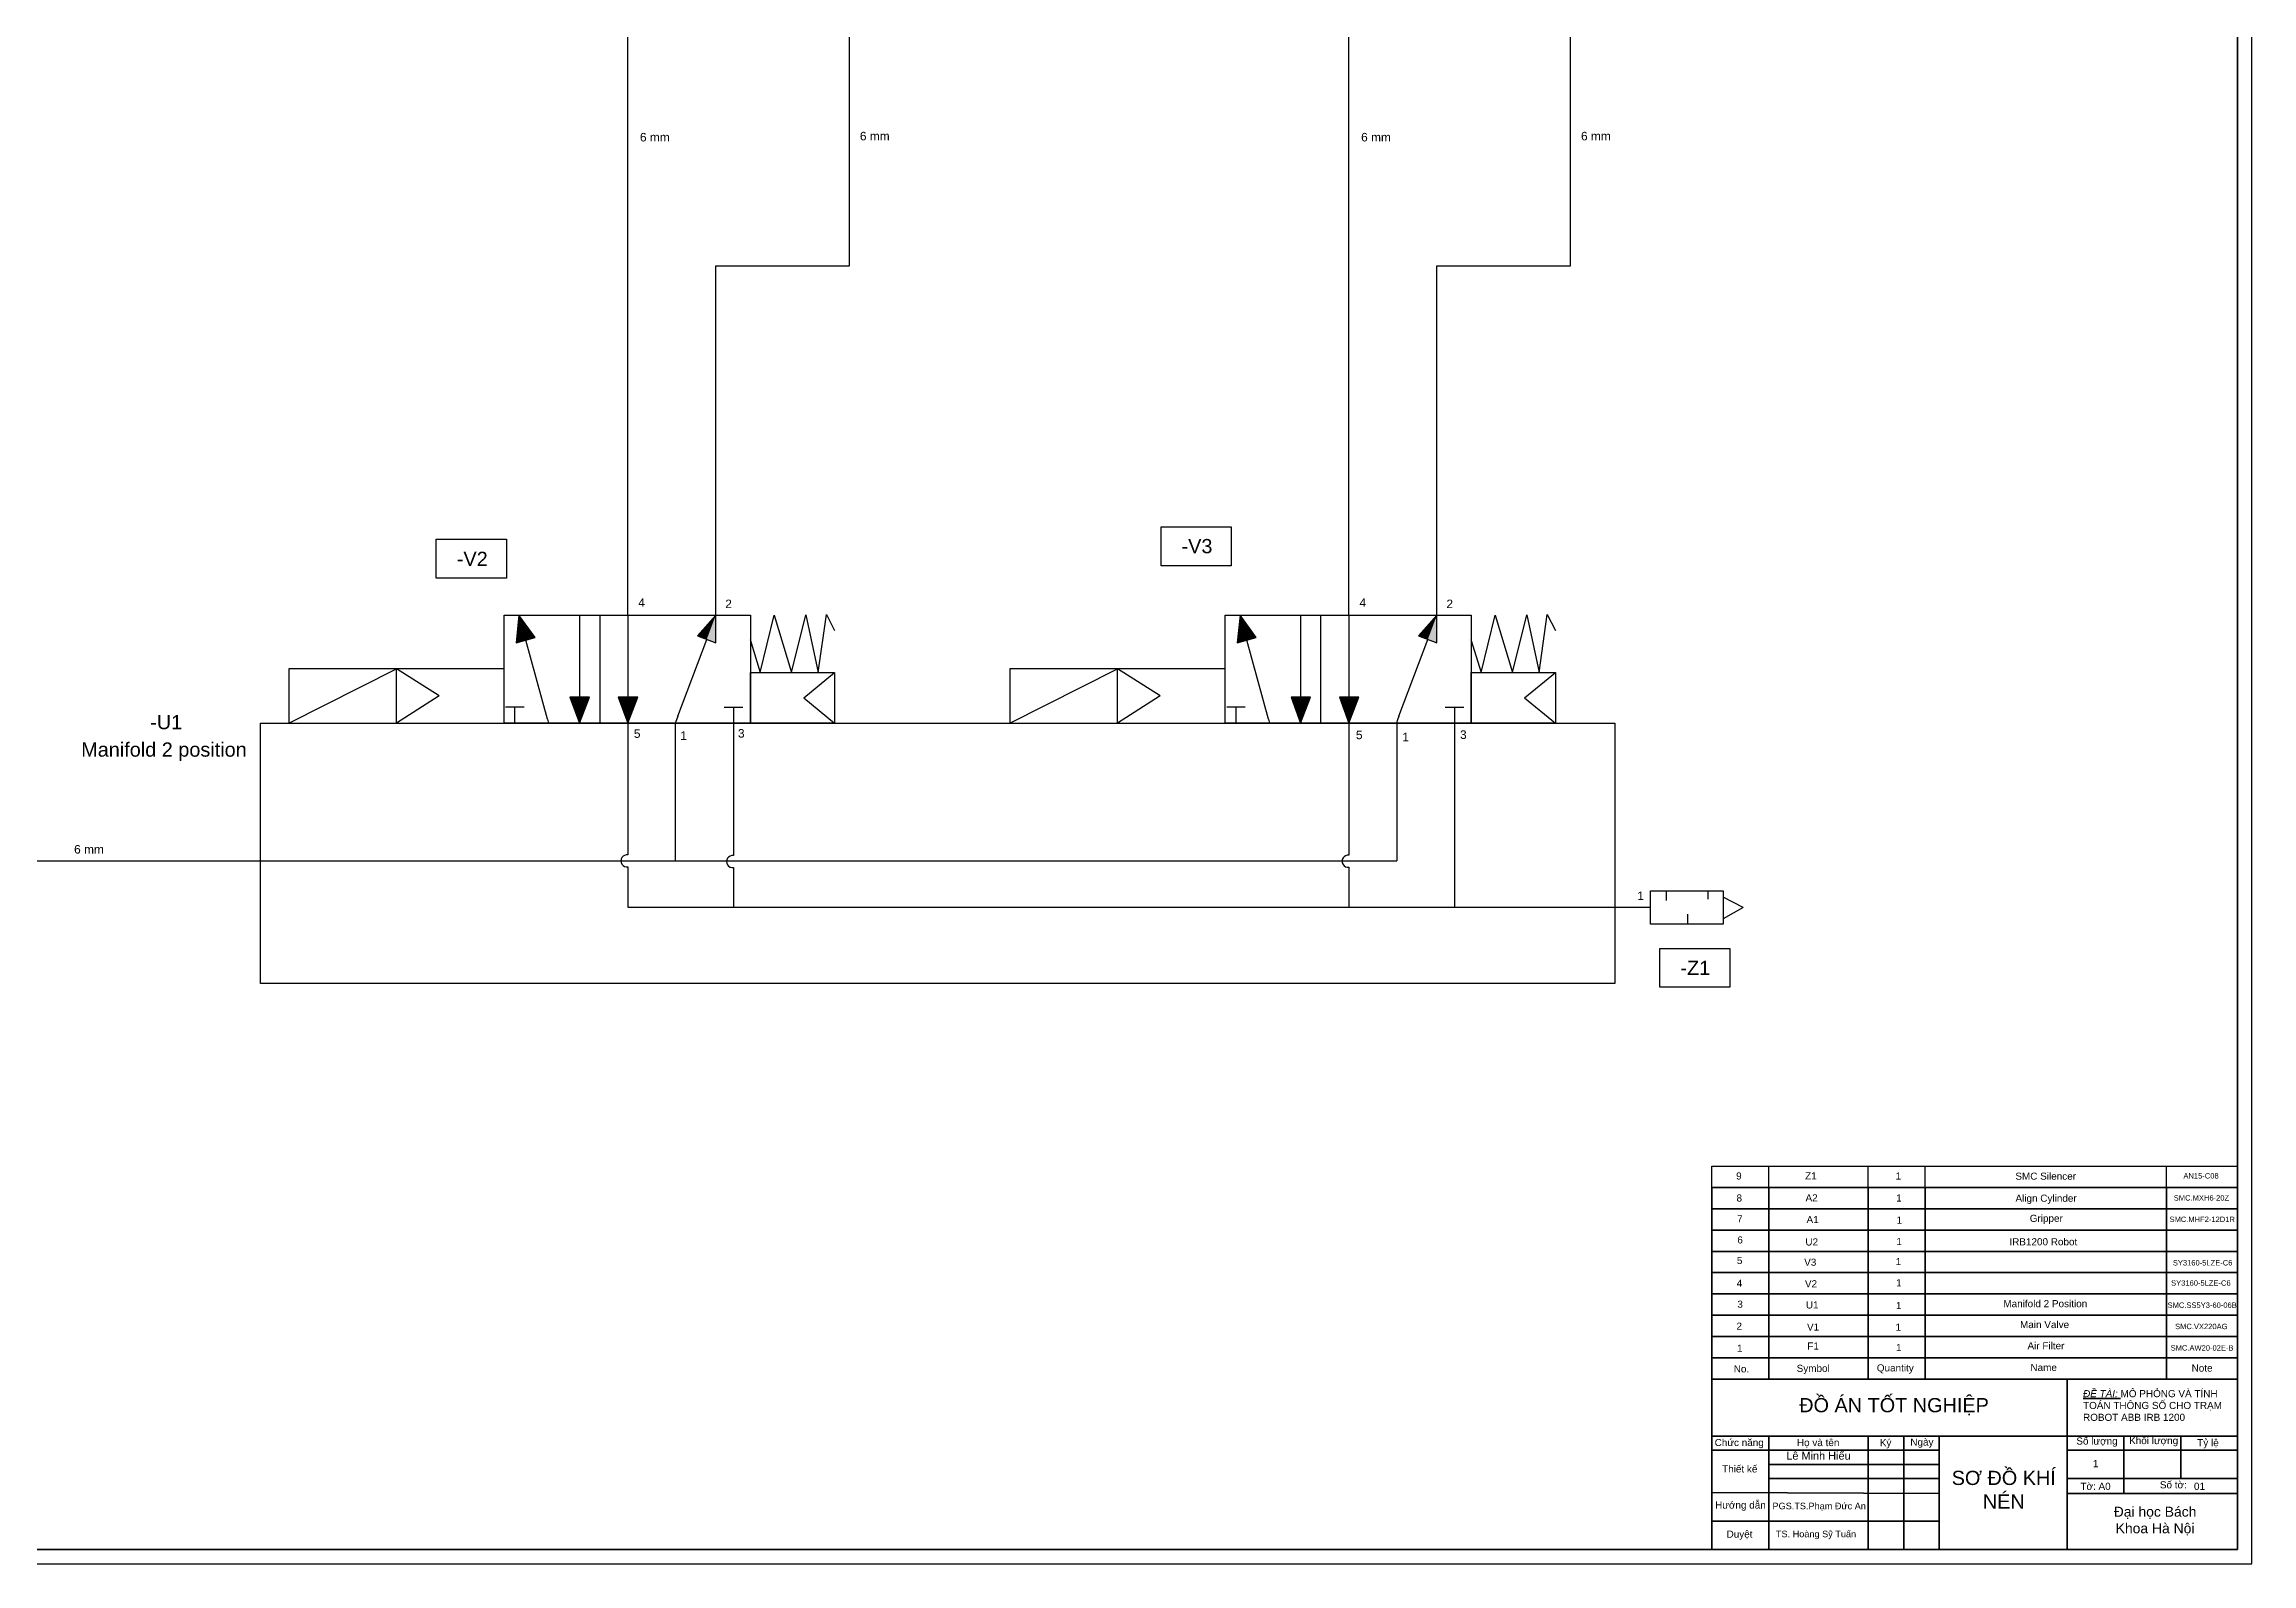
# Model space of a CAD drawing. Header units: inches. Extents: x 202 to 3097, y 126 to 1215.
# Drawn here: x 2320 to 3097, y 126 to 660 of the extents above; entities that cross this region are included whole.
import ezdxf

# ---------------------------------------------------------------- set-up
doc = ezdxf.new("R2010")
doc.units = ezdxf.units.IN
doc.header["$MEASUREMENT"] = 0
doc.layers.add('0-netdam', color=7, linetype='Continuous', lineweight=30)
doc.layers.add('NetManh', color=7, linetype='Continuous', lineweight=15)
for name, color, linetype in [('FORMAT', 7, 'Continuous'), ('PDF2_Text', 7, 'Continuous'), ('SYMS', 7, 'Continuous')]:
    doc.layers.add(name, color=color, linetype=linetype)
doc.styles.add('Arial', font='arial.ttf')
doc.styles.add('Kiểu 1', font='arial.ttf', dxfattribs={"height": 5})
doc.styles.get("Standard").update_dxf_attribs({"font": 'arial.ttf'})

msp = doc.modelspace()

# ---------------------------------------------------------------- linework, layer by layer
for p, q in [((3097.16, 125.54), (3097.16, 966.54)), ((2525.68, 459.45), (2525.68, 680.71)), ((2603.65, 582.39), (2603.65, 680.71)), ((2779.44, 459.45), (2779.44, 680.71)), ((2857.41, 582.39), (2857.41, 680.71)), ((2556.65, 459.45), (2556.65, 582.39)), ((2556.65, 582.39), (2603.65, 582.39)), ((2810.41, 459.45), (2810.41, 582.39)), ((2810.41, 582.39), (2857.41, 582.39)), ((2487.38, 459.45), (2486.39, 449.76)), ((2493.03, 451.57), (2487.38, 459.45)), ((2508.69, 459.45), (2508.69, 430.58)), ((2515.92, 421.5), (2515.92, 459.45)), ((2525.68, 459.45), (2525.68, 430.58)), ((2556.65, 459.45), (2550.16, 452.18)), ((2556.61, 449.75), (2556.65, 459.45)), ((2572.24, 439.31), (2577.23, 459.45)), ((2577.23, 459.45), (2583.32, 439.31)), ((2583.32, 439.31), (2588.32, 459.62)), ((2588.32, 459.62), (2592.7, 439.31)), ((2592.7, 439.31), (2595.55, 459.7)), ((2595.55, 459.7), (2598.42, 454.05)), ((2741.14, 459.45), (2740.15, 449.76)), ((2746.8, 451.57), (2741.14, 459.45)), ((2762.45, 459.45), (2762.45, 430.58)), ((2769.59, 421.5), (2769.59, 459.45)), ((2779.44, 459.45), (2779.44, 430.58)), ((2810.41, 459.45), (2803.93, 452.18)), ((2810.37, 449.75), (2810.41, 459.45)), ((2825.92, 439.31), (2830.9, 459.45)), ((2830.9, 459.45), (2836.99, 439.31)), ((2836.99, 439.31), (2841.99, 459.62)), ((2841.99, 459.62), (2846.38, 439.31)), ((2846.38, 439.31), (2849.22, 459.7)), ((2849.22, 459.7), (2852.09, 454.05)), ((2486.39, 449.76), (2493.03, 451.57)), ((2497.39, 422.84), (2489.77, 450.68)), ((2543.28, 423.93), (2553.45, 450.94)), ((2550.16, 452.18), (2556.61, 449.75)), ((2568.72, 450.91), (2572.24, 439.31)), ((2740.15, 449.76), (2746.8, 451.57)), ((2751.15, 422.84), (2743.54, 450.68)), ((2797.05, 423.93), (2807.21, 450.94)), ((2803.93, 452.18), (2810.37, 449.75)), ((2822.39, 450.91), (2825.92, 439.31)), ((2406.46, 421.5), (2444.34, 440.62)), ((2444.34, 421.5), (2444.34, 440.62)), ((2459.34, 431.06), (2444.34, 440.62)), ((2587.58, 430.4), (2598.42, 439.31)), ((2660.14, 421.5), (2698.01, 440.62)), ((2698.01, 421.5), (2698.01, 440.62)), ((2713.02, 431.06), (2698.01, 440.62)), ((2841.25, 430.4), (2852.1, 439.31)), ((2459.34, 431.06), (2444.34, 421.5)), ((2512.2, 430.58), (2505.31, 430.58)), ((2505.31, 430.58), (2508.69, 421.5)), ((2508.69, 421.5), (2512.2, 430.58)), ((2529.19, 430.58), (2522.3, 430.58)), ((2522.3, 430.58), (2525.68, 421.5)), ((2525.68, 421.5), (2529.19, 430.58)), ((2587.58, 430.4), (2598.42, 421.5)), ((2713.02, 431.06), (2698.01, 421.5)), ((2765.97, 430.58), (2759.08, 430.58)), ((2759.08, 430.58), (2762.45, 421.5)), ((2762.45, 421.5), (2765.97, 430.58)), ((2782.95, 430.58), (2776.07, 430.58)), ((2776.07, 430.58), (2779.44, 421.5)), ((2779.44, 421.5), (2782.95, 430.58)), ((2841.25, 430.4), (2852.1, 421.5)), ((2485.94, 421.5), (2485.94, 427.04)), ((2497.39, 422.84), (2497.75, 421.5)), ((2525.68, 421.5), (2525.68, 375.08)), ((2542.79, 422.62), (2542.37, 421.5)), ((2542.37, 421.5), (2542.37, 373.04)), ((2543.28, 423.93), (2542.79, 422.62)), ((2559.56, 427.04), (2566.13, 427.04)), ((2562.85, 427.04), (2562.85, 421.5)), ((2562.85, 421.5), (2562.85, 374.83)), ((2739.71, 421.5), (2739.71, 427.04)), ((2751.15, 422.84), (2751.52, 421.5)), ((2779.44, 421.5), (2779.44, 374.95)), ((2796.56, 422.62), (2796.13, 421.5)), ((2796.35, 422.06), (2796.35, 373.04)), ((2797.05, 423.93), (2796.56, 422.62)), ((2813.33, 427.04), (2819.89, 427.04)), ((2816.61, 427.04), (2816.61, 421.5)), ((2816.61, 421.5), (2816.61, 356.71)), ((2276.15, 373.04), (2339.93, 373.04)), ((2339.93, 373.04), (2396.38, 373.04)), ((2396.38, 373.04), (2542.37, 373.04)), ((2542.37, 373.04), (2796.35, 373.04)), ((2525.68, 370.88), (2525.68, 356.71)), ((2562.85, 370.63), (2562.85, 356.71)), ((2779.44, 370.75), (2779.44, 356.71)), ((2891.11, 362.38), (2891.11, 359.05)), ((2905.77, 362.38), (2905.77, 359.47)), ((2918.15, 356.56), (2911.1, 360.22)), ((2525.68, 356.71), (2779.44, 356.71)), ((2779.44, 356.71), (2885.51, 356.71)), ((2898.53, 354.18), (2898.53, 350.74)), ((2918.15, 356.56), (2911.1, 352.57)), ((2907.16, 258.04), (2907.16, 265.54)), ((2907.16, 265.54), (3092.16, 265.54)), ((2927.16, 258.04), (2927.16, 265.54)), ((2962.16, 258.04), (2962.16, 265.54)), ((2982.16, 258.04), (2982.16, 265.54)), ((3067.16, 258.04), (3067.16, 265.54)), ((1908.16, 125.54), (3097.16, 125.54))]:
    msp.add_line(p, q)
at = {"lineweight": 35}
for p, q in [((3092.16, 961.54), (3092.16, 130.54)), ((2907.16, 190.54), (2907.16, 130.54)), ((2927.16, 170.54), (2927.16, 130.54)), ((3032.16, 165.54), (3092.16, 165.54)), ((2927.16, 160.54), (2987.16, 160.54)), ((2927.16, 155.54), (2987.16, 155.54)), ((3032.16, 155.54), (3092.16, 155.54)), ((2907.16, 150.61), (2987.16, 150.31)), ((3032.16, 150.31), (3092.16, 150.31)), ((3092.16, 130.54), (1928.16, 130.54))]:
    msp.add_line(p, q, dxfattribs=at)
for points in [[(2713.31, 490.58), (2737.97, 490.58), (2737.97, 476.88), (2713.31, 476.88)], [(2458.3, 486.16), (2482.97, 486.16), (2482.97, 472.45), (2458.3, 472.45)], [(2482.22, 421.5), (2482.22, 459.45), (2568.81, 459.45), (2568.81, 421.5)], [(2735.89, 421.5), (2735.89, 459.45), (2822.49, 459.45), (2822.49, 421.5)], [(2482.22, 421.5), (2482.22, 440.62), (2406.46, 440.62), (2406.46, 421.5)], [(2568.81, 421.5), (2568.81, 439.31), (2598.42, 439.31), (2598.42, 421.5)], [(2735.89, 421.5), (2735.89, 440.62), (2660.14, 440.62), (2660.14, 421.5)], [(2822.49, 421.5), (2822.49, 439.31), (2852.1, 439.31), (2852.1, 421.5)], [(2396.38, 421.5), (2873.02, 421.5), (2873.02, 329.86), (2396.38, 329.86)], [(2885.51, 362.38), (2911.1, 362.38), (2911.1, 350.74), (2885.51, 350.74)], [(2888.85, 342.19), (2913.51, 342.19), (2913.51, 328.48), (2888.85, 328.48)]]:
    msp.add_lwpolyline(points, close=True)
for points in [[(2489.19, 427.04), (2482.69, 427.04)], [(2742.96, 427.04), (2736.46, 427.04)]]:
    msp.add_lwpolyline(points)
for centre in [(2525.38, 372.98), (2562.55, 372.73), (2779.14, 372.85)]:
    msp.add_arc(centre, 2.12, 81.8559, 278.1441)
at = {"layer": '0-netdam', "lineweight": 35, "transparency": 33554559}
for points in [[(2486.39, 449.76), (2487.38, 459.45), (2489.77, 450.68)], [(2487.38, 459.45), (2489.77, 450.68), (2493.03, 451.57)], [(2550.16, 452.18), (2556.65, 459.45), (2553.45, 450.94)], [(2556.65, 459.45), (2553.45, 450.94), (2556.61, 449.75)], [(2740.15, 449.76), (2741.14, 459.45), (2743.54, 450.68)], [(2741.14, 459.45), (2743.54, 450.68), (2746.8, 451.57)], [(2803.93, 452.18), (2810.41, 459.45), (2807.21, 450.94)], [(2810.41, 459.45), (2807.21, 450.94), (2810.37, 449.75)], [(2508.69, 421.5), (2508.69, 430.58), (2505.31, 430.58)], [(2512.2, 430.58), (2508.69, 421.5), (2508.69, 430.58)], [(2525.68, 421.5), (2525.68, 430.58), (2522.3, 430.58)], [(2529.19, 430.58), (2525.68, 421.5), (2525.68, 430.58)], [(2762.45, 421.5), (2762.45, 430.58), (2759.08, 430.58)], [(2765.97, 430.58), (2762.45, 421.5), (2762.45, 430.58)], [(2779.44, 421.5), (2779.44, 430.58), (2776.07, 430.58)], [(2782.95, 430.58), (2779.44, 421.5), (2779.44, 430.58)]]:
    msp.add_solid(points, dxfattribs=at)
at = {"layer": 'FORMAT', "lineweight": 35}
for p, q in [((2907.16, 190.54), (3092.16, 190.54)), ((3032.16, 190.54), (3032.16, 130.54)), ((2907.16, 170.54), (3032.16, 170.54)), ((2907.16, 165.54), (2987.16, 165.54)), ((2962.16, 130.54), (2962.16, 170.54)), ((2974.66, 130.54), (2974.66, 170.54)), ((2987.16, 170.54), (2987.16, 130.54)), ((3032.16, 170.54), (3092.16, 170.54)), ((3052.16, 170.54), (3052.16, 150.31)), ((3072.16, 170.54), (3072.16, 155.54)), ((2907.16, 140.54), (2987.16, 140.54))]:
    msp.add_line(p, q, dxfattribs=at)
at = {"layer": 'NetManh', "lineweight": 35}
for p, q in [((3092.16, 258.04), (2907.16, 258.04)), ((3092.16, 250.54), (2907.16, 250.54)), ((3092.16, 243.04), (2907.16, 243.04)), ((3092.16, 235.54), (2907.16, 235.54)), ((3092.16, 228.04), (2907.16, 228.04)), ((3092.16, 220.54), (2907.16, 220.54)), ((3092.16, 213.04), (2907.16, 213.04)), ((3092.16, 205.54), (2907.16, 205.54)), ((3092.16, 198.04), (2907.16, 198.04)), ((2907.16, 198.04), (2907.16, 190.54)), ((3092.16, 198.04), (3092.16, 190.54))]:
    msp.add_line(p, q, dxfattribs=at)
at = {"layer": 'SYMS', "lineweight": 35}
for p, q in [((2907.16, 198.04), (2907.16, 258.04)), ((2927.16, 258.04), (2927.16, 190.54)), ((2962.16, 258.04), (2962.16, 190.54)), ((2982.16, 258.04), (2982.16, 190.54)), ((3067.16, 258.04), (3067.16, 190.54))]:
    msp.add_line(p, q, dxfattribs=at)

# ---------------------------------------------------------------- texts
at = {"lineweight": 35, "attachment_point": 1}
for s, insert, char_height, width in [('{\\fArial|b0|i1|c163|p34;\\LĐỀ TÀI:} MÔ PHỎNG VÀ TÍNH TOÁN THÔNG SỐ CHO TRẠM ROBOT ABB IRB 1200', (3037.76, 186.71), 2.5, 51.0713), ('Tỷ lệ', (3077.95, 169.45), 2.5, 12.1047), (' {\\H1.25x;Hướng dẫn}', (2907.52, 147.49), 2, 20.3032), ('Tờ: A0', (3036.84, 154.08), 2.5, 13.2719), ('Số tờ: ', (3064.8, 154.61), 2.5, 17), ('{\\fTimes New Roman|b0|i0|c0|p18; \\fArial|b0|i0|c0|p34;\\H1.25x;Duyệt}', (2911.57, 137.26), 2, 10)]:
    msp.add_mtext(s, dxfattribs=dict(at, insert=insert, char_height=char_height, width=width))
at = {"layer": 'FORMAT', "lineweight": 35}
for s, insert, char_height, width, attachment_point in [('\\pxqc; ĐỒ ÁN TỐT NGHIỆP', (2910.15, 183.9), 5, 120.2739, 1), ('{\\H0.7273x; \\H1.24995x;Chức năng\\fTimes New Roman|b0|i0|c0|p18;\\H0.72x;^I \\H1.11129x;      }', (2907.36, 169.5), 2.75, 18.8816, 1), ('Lê Minh Hiếu', (2933.35, 164.98), 2.75, 27.9957, 1), ('{\\H0.90909x; \\H1x;Họ và tên\\fTimes New Roman|b0|i0|c0|p18;\\H0.72x;^I \\H1.11129x;      }', (2936.11, 169.48), 2.75, 22.4786, 1), ('{\\H0.7273x; \\H1.24995x; Ký\\fTimes New Roman|b0|i0|c0|p18;^I\\H0.72x; \\H1.11129x;      }', (2964.5, 169.44), 2.75, 23.2319, 1), ('{\\H0.90909x; Ngày\\H0.72x;^I\\fTimes New Roman|b0|i0|c0|p18; \\H1.11129x;      }', (2976.02, 169.66), 2.75, 22.6497, 1), ('Số lượng', (3035.41, 170.03), 2.5, 18.0222, 1), ('Khối lượng', (3053.99, 170.18), 2.5, 20, 1), ('{\\H0.6364x; \\H1.42849x;Thiết kế\\fTimes New Roman|b0|i0|c0|p18; \\H1x; \\fArial|b0|i0|c0|p34;\\H0.80014x;  }', (2910.08, 160.2), 2.75, 13.2147, 1), ('SƠ ĐỒ KHÍ NÉN', (3009.87, 158.3), 5, 39.4166, 2), ('1', (3041.21, 162.07), 2.5, 3.7002, 1), ('01', (3076.79, 154.09), 2.5, 3.7002, 1), ('PGS.TS.Phạm Đức An', (2928.48, 147.06), 2.3, 33.1191, 1), ('Đại học Bách Khoa Hà Nội', (3063.11, 145.64), 3.5, 41.4479, 2), ('TS. Hoàng Sỹ Tuấn', (2929.69, 137.21), 2.3, 30.8698, 1)]:
    msp.add_mtext(s, dxfattribs=dict(at, insert=insert, char_height=char_height, width=width, attachment_point=attachment_point))
at = {"layer": 'NetManh', "lineweight": 35, "attachment_point": 1}
for s, width, heights, insert, char_height in [('9', 2.5, [0], (2915.69, 263.31), 2.5), ('Z1', 11.8945, [0], (2939.97, 263.38), 2.5), ('\\pxqc;SMC Silencer', 58.2353, [0], (2995.5, 263.25), 2.5), ('\\pxqc;AN15-C08', 58.2353, [0], (3050.17, 263.07), 1.9), ('8', 2.5, [0], (2915.83, 255.56), 2.5), ('A2', 11.8945, [0], (2940.11, 255.62), 2.5), ('\\pxqc;Align Cylinder', 58.2353, [0], (2995.64, 255.49), 2.5), ('\\pxqc;SMC.MXH6-20Z', 58.2353, [0], (3050.31, 255.31), 1.9), ('7', 2.5, [0], (2916.01, 248.2), 2.5), ('6', 2.5, [0], (2916.11, 240.81), 2.5), ('A1', 11.8945, [0], (2940.47, 247.96), 2.5), ('1', 2.5, [0], (2972.14, 247.79), 2.5), ('\\pxqc;Gripper', 67.7728, [0], (2990.94, 248.41), 2.5), ('\\pxqc;SMC.MHF2-12D1R', 58.2353, [0], (3050.58, 247.76), 1.9), ('5', 2.5, [0], (2915.95, 233.57), 2.5), ('U2', 11.8945, [0], (2940.06, 240.1), 2.5), ('1', 2.5, [0], (2971.85, 233.19), 2.5), ('1', 2.5, [0], (2972.08, 240.27), 2.5), ('\\pxqc;IRB1200 Robot', 50.6796, [0], (2998.45, 240.16), 2.5), ('4', 2.5, [0], (2915.89, 225.55), 2.5), ('V3', 11.8945, [0], (2939.64, 232.97), 2.5), ('V2', 11.8945, [0], (2939.9, 225.38), 2.5), ('\\pxqc;SY3160-5LZE-C6', 58.2353, [0], (3050.1, 225.35), 1.9), ('\\pxqc;SY3160-5LZE-C6', 58.2353, [0], (3050.73, 232.46), 1.9), ('3', 2.5, [0], (2916.12, 218.19), 2.5), ('U1', 11.8945, [0], (2940.24, 217.93), 2.5), ('Manifold 2 Position', 62.356, [4.71], (3009.73, 218.38), 2.5), ('\\pxqc;SMC.SS5Y3-60-06B', 58.2353, [0], (3050.56, 217.54), 1.9), ('2', 2.5, [0], (2915.82, 210.46), 2.5), ('V1', 11.8945, [0], (2940.63, 210.14), 2.5), ('1', 2.5, [0], (2971.77, 210.11), 2.5), ('Main Valve', 30.8472, [3.41], (3015.59, 211.02), 2.5), ('\\pxqc;SMC.VX220AG', 58.2353, [0], (3050.25, 210.05), 1.9), ('1', 2.5, [0], (2916, 202.68), 2.5), ('F1', 11.8945, [0], (2940.75, 203.47), 2.5), ('1', 2.5, [0], (2971.96, 202.96), 2.5), ('\\pxqc;Air Filter', 36.7247, [4.08], (3006.35, 203.56), 2.5), ('\\pxqc;SMC.AW20-02E-B', 58.2353, [0], (3050.52, 202.5), 1.9), ('No.', 11.8945, [0], (2914.86, 195.43), 2.5), ('Symbol', 11.8945, [0], (2936.99, 195.61), 2.5), ('Quantity', 15.865, [5.75], (2965.2, 195.77), 2.5), ('Name', 11.8945, [0], (3019.25, 195.91), 2.5), ('Note', 11.8945, [0], (3075.97, 195.71), 2.5)]:
    msp.add_mtext_dynamic_manual_height_columns(s, width=width, gutter_width=12.5, heights=heights, dxfattribs=dict(at, insert=insert, char_height=char_height))
at = {"layer": 'NetManh', "lineweight": 35, "char_height": 2.5, "attachment_point": 1, "style": 'Arial'}
for insert in [(2971.85, 263.32), (2971.99, 255.56), (2971.99, 225.74), (2971.92, 217.72)]:
    msp.add_mtext_dynamic_manual_height_columns('1', width=2.5, gutter_width=12.5, heights=[0], dxfattribs=dict(at, insert=insert))
at = {"layer": 'PDF2_Text', "color": 7, "attachment_point": 7, "style": 'Kiểu 1'}
for s, insert, char_height, width in [('{\\C256;6 mm}', (2529.96, 626.17), 3, 20.1041), ('{\\C256;6 mm}', (2607.35, 626.56), 3, 20.1041), ('{\\C256;6 mm}', (2783.73, 626.17), 3, 20.1041), ('{\\C256;6 mm}', (2861.11, 626.56), 3, 20.1041), ('{\\C256;-V2}', (2465.53, 476.78), 5, 20.1041), ('{\\C256;-V3}', (2720.54, 481.2), 5, 20.1041), ('{\\C256;4}', (2529.39, 462.41), 3, 20.1041), ('{\\C256;2}', (2559.98, 461.94), 3, 20.1041), ('{\\C256;4}', (2783.16, 462.41), 3, 20.1041), ('{\\C256;2}', (2813.74, 461.94), 3, 20.1041), ('\\pxqc;{\\C256;-U1}', (2332.16, 419.25), 5, 62.1911), ('\\pxqc;{\\C256;Manifold 2 position}', (2331.37, 408.15), 5, 62.1911), ('{\\C256;5}', (2527.82, 416.24), 3, 20.1041), ('{\\C256;1}', (2544.14, 415.57), 3, 20.1041), ('{\\C256;3}', (2564.45, 416.33), 3, 20.1041), ('{\\C256;5}', (2781.9, 415.78), 3, 20.1041), ('{\\C256;1}', (2798.23, 415.11), 3, 20.1041), ('{\\C256;3}', (2818.54, 415.87), 3, 20.1041), ('{\\C256;6 mm}', (2330.85, 375.5), 3, 20.1041), ('{\\C256;1}', (2880.9, 359.19), 3, 20.1041), ('{\\C256;-Z1}', (2896.08, 332.81), 5, 20.1041)]:
    msp.add_mtext(s, dxfattribs=dict(at, insert=insert, char_height=char_height, width=width))

doc.saveas('drawing.dxf')
